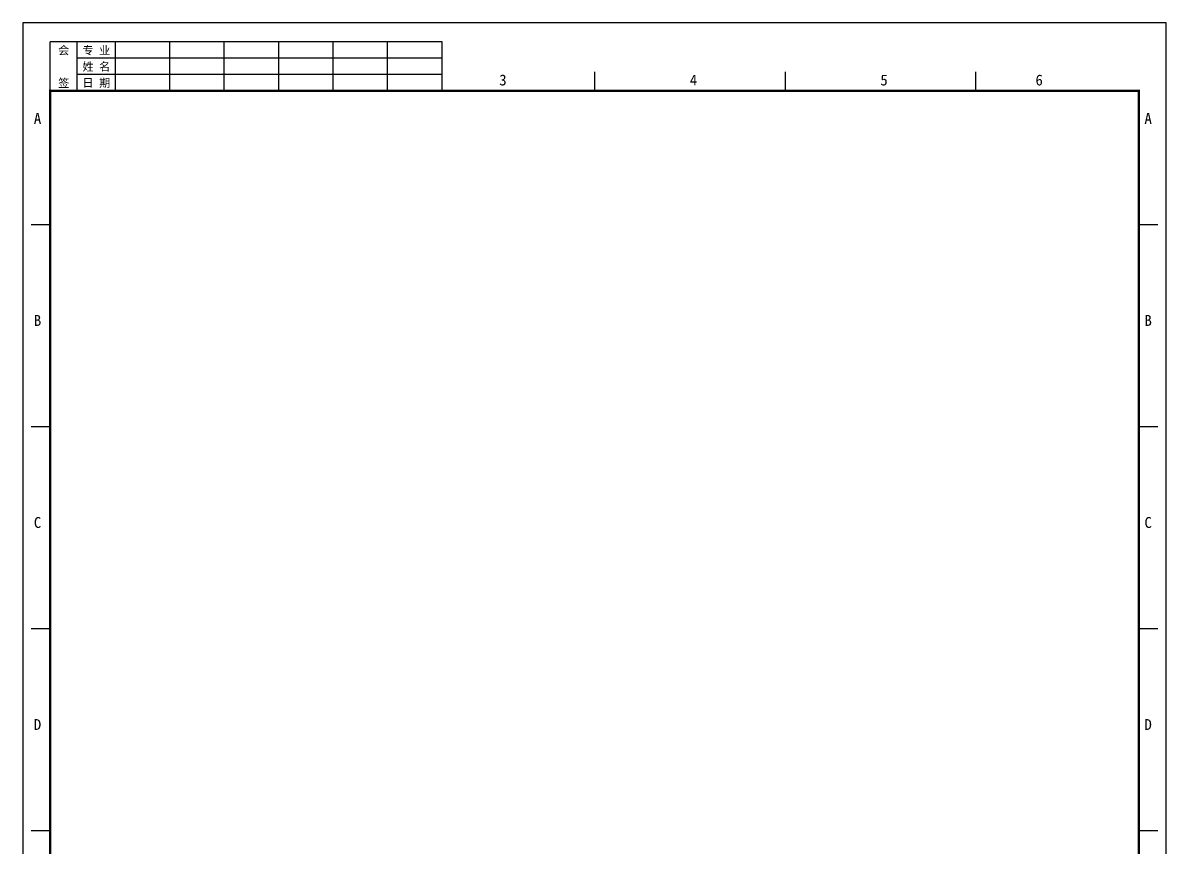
# Model space of a CAD drawing. Extents: x 0 to 420, y 0 to 594.
# Drawn here: x 0 to 420, y 291.1 to 594 of the extents above; entities that cross this region are included whole.
import ezdxf
from ezdxf.enums import TextEntityAlignment as Align

# ---------------------------------------------------------------- set-up
doc = ezdxf.new("R2010")
doc.units = 0
doc.header["$MEASUREMENT"] = 0
doc.layers.get('0').update_dxf_attribs({"linetype": 'CONTINUOUS'})
doc.styles.add('HUALUC', font='SimSun.ttf')

msp = doc.modelspace()

# ---------------------------------------------------------------- linework, layer by layer
for p, q in [((0, 594), (0, 0)), ((420, 594), (0, 594)), ((420, 0), (420, 594)), ((154, 587), (9.99999999999999, 587)), ((9.999999999999986, 569), (9.99999999999999, 587)), ((19.99999999999999, 569), (19.99999999999999, 587)), ((33.99999999999999, 569), (33.99999999999999, 587)), ((54, 569), (54, 587)), ((74.00000000000001, 569), (74.00000000000001, 587)), ((94.00000000000001, 569), (94.00000000000001, 587)), ((114, 569), (114, 587)), ((134, 569), (134, 587)), ((154, 569), (154, 587)), ((154, 581), (19.99999999999999, 581)), ((210, 576), (210, 569)), ((280, 576), (280, 569)), ((350, 576), (350, 569)), ((154, 575), (19.99999999999999, 575)), ((10, 519.75), (3, 519.75)), ((417, 519.75), (410, 519.75)), ((10, 445.5), (3, 445.5)), ((417, 445.5), (410, 445.5)), ((10, 371.25), (3, 371.25)), ((417, 371.25), (410, 371.25)), ((10, 297), (3, 297)), ((417, 297), (410, 297))]:
    msp.add_line(p, q)
at = {"const_width": 0.8}
msp.add_lwpolyline([(410, 10), (410, 569), (10, 569), (10, 10)], close=True, dxfattribs=at)

# ---------------------------------------------------------------- texts
at = {"style": 'HUALUC'}
for s, p in [('会', (14.99999999999999, 584)), ('专 业', (26.99999999999999, 584)), ('姓 名', (26.99999999999999, 578)), ('签', (14.99999999999999, 572)), ('日 期', (26.99999999999999, 572))]:
    msp.add_text(s, height=3, dxfattribs=at).set_placement(p, align=Align.MIDDLE)
for s, p in [('3', (175, 571)), ('4', (245, 571)), ('5', (315, 571)), ('6', (372, 571)), ('A', (4.027585555977794, 556.8786289481254)), ('A', (412.0275855559777, 556.8786289481254)), ('B', (4.027585555977794, 482.6286289481254)), ('B', (412.0275855559777, 482.6286289481254)), ('C', (4.027585555977794, 408.3786289481254)), ('C', (412.0275855559777, 408.3786289481254)), ('D', (4.027585555977794, 334.1286289481254)), ('D', (412.0275855559777, 334.1286289481254))]:
    msp.add_text(s, height=4, dxfattribs=at).set_placement(p)

doc.saveas('drawing.dxf')
